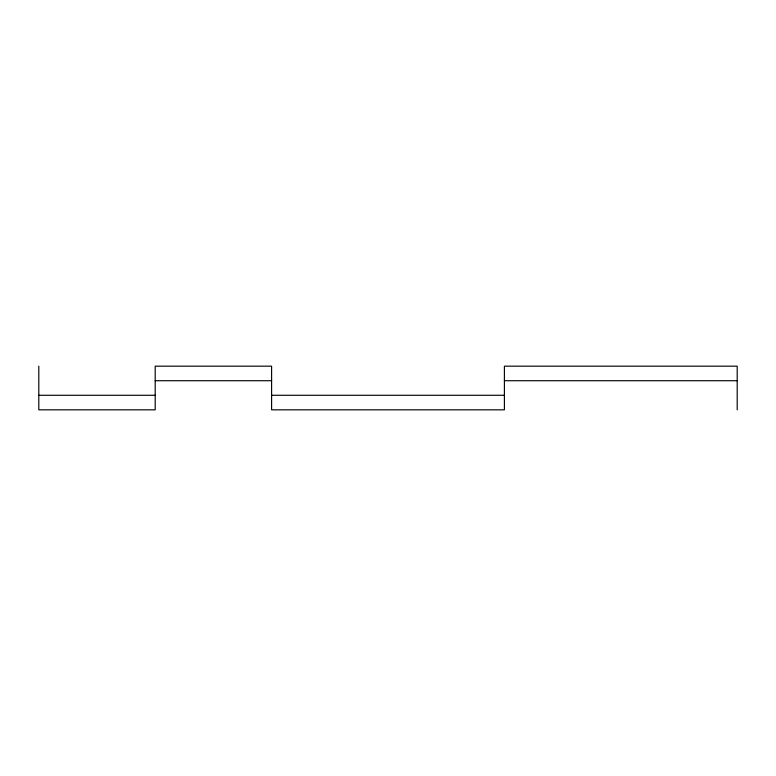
<?xml version="1.0" encoding="UTF-8"?>
<svg xmlns="http://www.w3.org/2000/svg" width="776" height="776" viewBox="0 0 776 776"><rect width="100%" height="100%" fill="white"/><g stroke="black" fill="none" stroke-linecap="round" stroke-linejoin="round"><path stroke-width="1.16" d="M155.2 380.725L271.6 380.725M504.4 380.725L737.2 380.725M38.8 395.275L155.2 395.275M271.6 395.275L504.4 395.275M737.2 409.825L737.2 366.175L504.4 366.175L504.4 409.825L271.6 409.825L271.6 366.175L155.2 366.175L155.2 409.825L38.8 409.825L38.8 366.175"/></g></svg>
